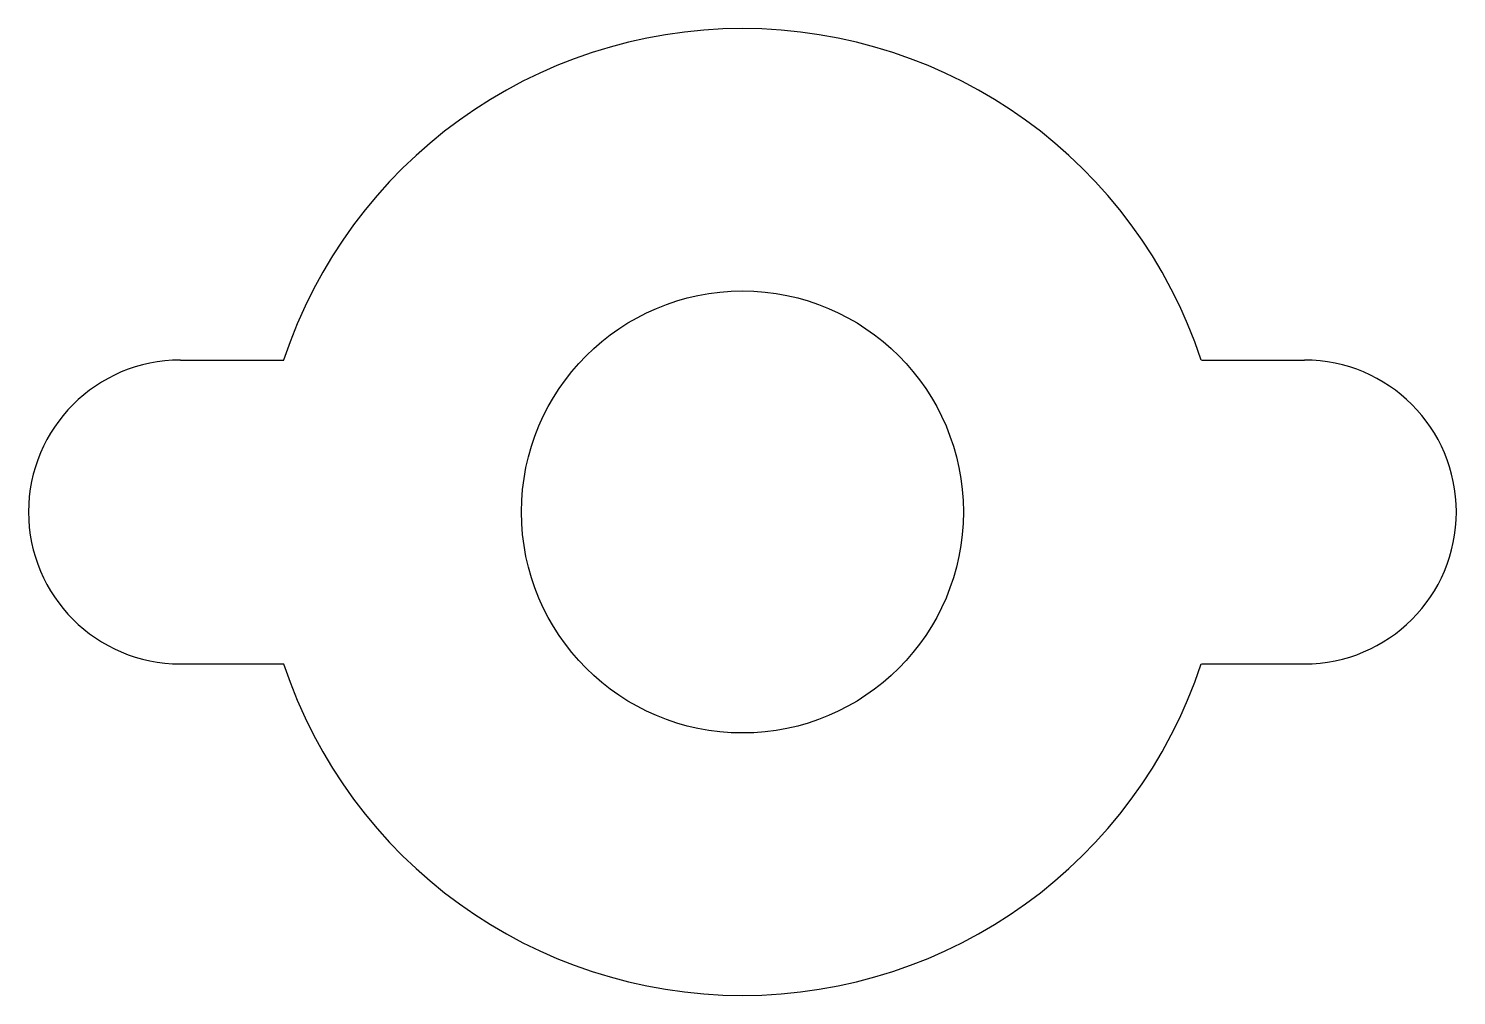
# Model space of a CAD drawing. Header units: inches. Extents: x 26 to 130, y -22 to 48.
import ezdxf

# ---------------------------------------------------------------- set-up
doc = ezdxf.new("R2010")
doc.units = ezdxf.units.IN
doc.header["$MEASUREMENT"] = 0

msp = doc.modelspace()

# ---------------------------------------------------------------- linework, layer by layer
for p, q in [((37.4, 23.57), (44.88, 23.57)), ((111.33, 23.57), (118.8, 23.57)), ((37.4, 1.57), (44.88, 1.57)), ((111.33, 1.57), (118.8, 1.57))]:
    msp.add_line(p, q)
msp.add_circle((78.1, 12.57), 16)
for centre, radius, start, end in [((78.1, 12.57), 35, 18.3177, 161.6823), ((37.4, 12.57), 11, 90, 270), ((118.8, 12.57), 11, 270, 90), ((78.1, 12.57), 35, 198.3177, 341.6823)]:
    msp.add_arc(centre, radius, start, end)

doc.saveas('drawing.dxf')
